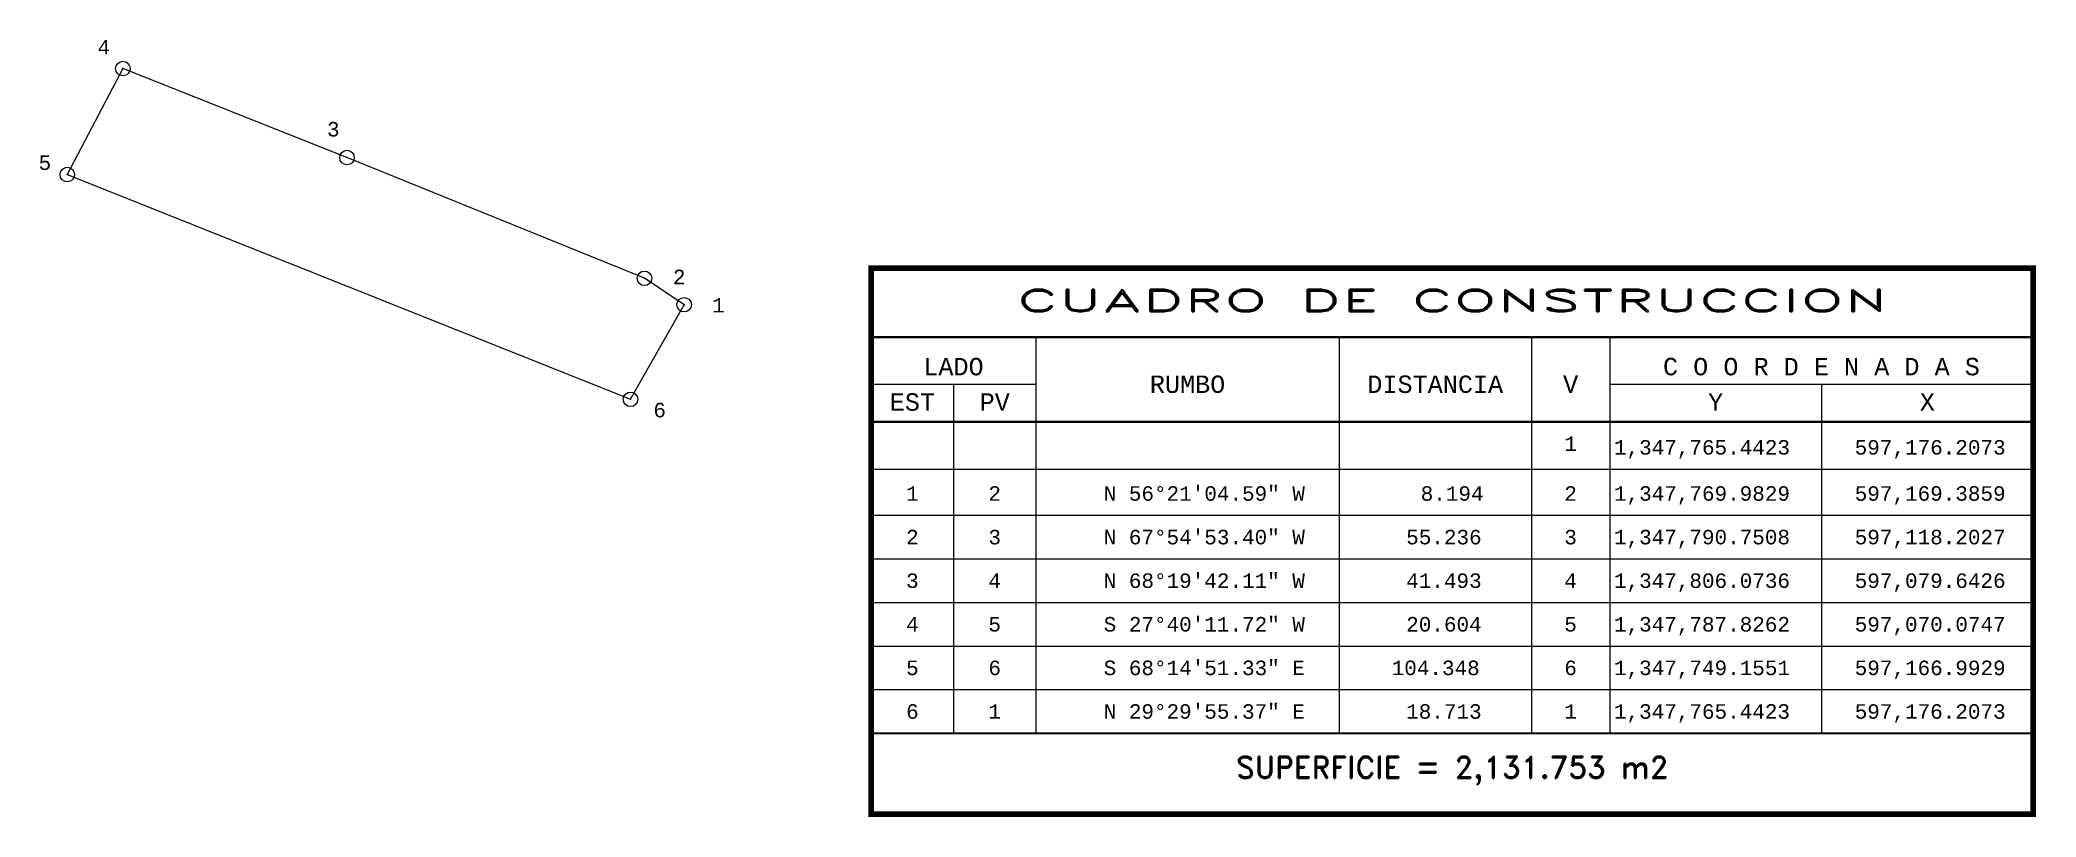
# Model space of a CAD drawing. Header units: millimetres. Extents: x 597065 to 597409, y 1347677 to 1347811.
import ezdxf
from ezdxf.enums import TextEntityAlignment as Align

# ---------------------------------------------------------------- set-up
doc = ezdxf.new("R2010")
doc.units = ezdxf.units.MM
doc.header["$PDMODE"] = 32
doc.header["$PDSIZE"] = 2.5
for name, color, linetype in [('CVL_CUADCON', 1, 'Continuous'), ('CVL_CUADCON_LIN', 8, 'Continuous'), ('CVL_CUADCON_TIT', 1, 'Continuous'), ('CVL_CUADCON_TX', 2, 'Continuous'), ('CVL_PUNTO', 2, 'Continuous'), ('CVL_PUNTO_NUM', 2, 'Continuous')]:
    doc.layers.add(name, color=color, linetype=linetype)
doc.styles.add('HUECA1', font='hueca1.shx')
doc.styles.add('MONOTXT4', font='monotxt4.shx')

msp = doc.modelspace()

# ---------------------------------------------------------------- linework, layer by layer
at = {"color": 0, "elevation": 43.49}
msp.add_lwpolyline([(597176.21, 1347765.44), (597169.39, 1347769.98), (597118.2, 1347790.75), (597079.64, 1347806.07), (597070.07, 1347787.83), (597166.99, 1347749.16), (597176.21, 1347765.44)], dxfattribs=at)
at = {"layer": 'CVL_CUADCON', "color": 1, "linetype": 'Continuous', "const_width": 1, "flags": 128}
msp.add_lwpolyline([(597208.41, 1347771.71), (597408.35, 1347771.71), (597408.35, 1347677.79), (597208.41, 1347677.79)], close=True, dxfattribs=at)
at = {"layer": 'CVL_CUADCON', "color": 1, "linetype": 'Continuous', "const_width": 0.375, "flags": 128}
for points in [[(597208.41, 1347759.84), (597408.35, 1347759.84)], [(597208.41, 1347745.29), (597408.35, 1347745.29)], [(597208.41, 1347691.71), (597408.35, 1347691.71)]]:
    msp.add_lwpolyline(points, dxfattribs=at)
at = {"layer": 'CVL_CUADCON_LIN', "color": 8, "linetype": 'Continuous'}
for p, q in [((597236.74, 1347759.84), (597236.74, 1347691.71)), ((597288.91, 1347759.84), (597288.91, 1347691.71)), ((597322.02, 1347759.84), (597322.02, 1347691.71)), ((597335.49, 1347759.84), (597335.49, 1347691.71)), ((597208.41, 1347751.77), (597236.74, 1347751.77)), ((597222.56, 1347751.77), (597222.56, 1347691.71)), ((597335.49, 1347751.77), (597408.35, 1347751.77)), ((597371.92, 1347751.77), (597371.92, 1347691.71)), ((597208.41, 1347737.15), (597408.35, 1347737.15)), ((597208.41, 1347729.21), (597408.35, 1347729.21)), ((597208.41, 1347721.71), (597408.35, 1347721.71)), ((597208.41, 1347714.21), (597408.35, 1347714.21)), ((597208.41, 1347706.71), (597408.35, 1347706.71)), ((597208.41, 1347699.21), (597408.35, 1347699.21)), ((597208.41, 1347691.71), (597408.35, 1347691.71))]:
    msp.add_line(p, q, dxfattribs=at)
at = {"layer": 'CVL_PUNTO', "color": 2}
for p in [(597079.64, 1347806.07), (597118.2, 1347790.75), (597070.07, 1347787.83), (597169.39, 1347769.98), (597176.21, 1347765.44), (597166.99, 1347749.16)]:
    msp.add_point(p, dxfattribs=at)

# ---------------------------------------------------------------- texts
at = {"layer": 'CVL_CUADCON_TIT', "color": 1, "style": 'HUECA1', "width": 1.758658}
msp.add_text('CUADRO DE CONSTRUCCION', height=3.75, dxfattribs=at).set_placement((597233.41, 1347764.28), (597383.35, 1347764.28), align=Align.FIT)
at = {"layer": 'CVL_CUADCON_TIT', "color": 1, "style": 'MONOTXT4'}
for s, p in [('LADO', (597222.56, 1347753.29)), ('C O O R D E N A D A S', (597371.91, 1347753.29)), ('EST', (597215.49, 1347747.2)), ('PV', (597229.66, 1347747.2)), ('Y', (597353.71, 1347747.2)), ('X', (597390.14, 1347747.2))]:
    msp.add_text(s, height=3, dxfattribs=at).set_placement(p, align=Align.CENTER)
at = {"layer": 'CVL_CUADCON_TIT', "color": 1}
for s, height, style, p in [('RUMBO', 3, 'MONOTXT4', (597262.84, 1347751.76)), ('DISTANCIA', 3, 'MONOTXT4', (597305.46, 1347751.76)), ('V', 3, 'MONOTXT4', (597328.76, 1347751.76)), ('SUPERFICIE = 2,131.753 m2', 3.75, 'HUECA1', (597308.38, 1347685.29))]:
    msp.add_text(s, height=height, dxfattribs=dict(at, style=style)).set_placement(p, align=Align.MIDDLE)
at = {"layer": 'CVL_CUADCON_TX', "color": 2, "style": 'MONOTXT4'}
for s, p in [('1', (597328.75, 1347740.28)), ('1', (597215.49, 1347731.71)), ('2', (597229.65, 1347731.71)), ('2', (597328.75, 1347731.71)), ('2', (597215.49, 1347724.21)), ('3', (597229.65, 1347724.21)), ('3', (597328.75, 1347724.21)), ('3', (597215.49, 1347716.71)), ('4', (597229.65, 1347716.71)), ('4', (597328.75, 1347716.71)), ('4', (597215.49, 1347709.21)), ('5', (597229.65, 1347709.21)), ('5', (597328.75, 1347709.21)), ('5', (597215.49, 1347701.71)), ('6', (597229.65, 1347701.71)), ('6', (597328.75, 1347701.71)), ('6', (597215.49, 1347694.21)), ('1', (597229.65, 1347694.21)), ('1', (597328.75, 1347694.21))]:
    msp.add_text(s, height=2.5, dxfattribs=at).set_placement(p, align=Align.CENTER)
for s, p in [('1,347,765.4423', (597336.21, 1347739.65)), ('597,176.2073', (597377.64, 1347739.65)), ('N 56%%d21\'04.59" W', (597248.41, 1347731.71)), ('8.194', (597302.96, 1347731.71)), ('1,347,769.9829', (597336.21, 1347731.71)), ('597,169.3859', (597377.64, 1347731.71)), ('N 67%%d54\'53.40" W', (597248.41, 1347724.21)), ('55.236', (597300.46, 1347724.21)), ('1,347,790.7508', (597336.21, 1347724.21)), ('597,118.2027', (597377.64, 1347724.21)), ('N 68%%d19\'42.11" W', (597248.41, 1347716.71)), ('41.493', (597300.46, 1347716.71)), ('1,347,806.0736', (597336.21, 1347716.71)), ('597,079.6426', (597377.64, 1347716.71)), ('S 27%%d40\'11.72" W', (597248.41, 1347709.21)), ('20.604', (597300.46, 1347709.21)), ('1,347,787.8262', (597336.21, 1347709.21)), ('597,070.0747', (597377.64, 1347709.21)), ('S 68%%d14\'51.33" E', (597248.41, 1347701.71)), ('104.348', (597297.96, 1347701.71)), ('1,347,749.1551', (597336.21, 1347701.71)), ('597,166.9929', (597377.64, 1347701.71)), ('N 29%%d29\'55.37" E', (597248.41, 1347694.21)), ('18.713', (597300.46, 1347694.21)), ('1,347,765.4423', (597336.21, 1347694.21)), ('597,176.2073', (597377.64, 1347694.21))]:
    msp.add_text(s, height=2.5, dxfattribs=at).set_placement(p)
at = {"layer": 'CVL_PUNTO_NUM', "color": 2, "style": 'MONOTXT4'}
for s, p in [('4', (597075.27, 1347808.49)), ('3', (597114.76, 1347794.38)), ('5', (597065.14, 1347788.62)), ('2', (597174.28, 1347768.96)), ('1', (597181.03, 1347764.11)), ('6', (597170.92, 1347746.06))]:
    msp.add_text(s, height=2.5, dxfattribs=at).set_placement(p)

doc.saveas('drawing.dxf')
